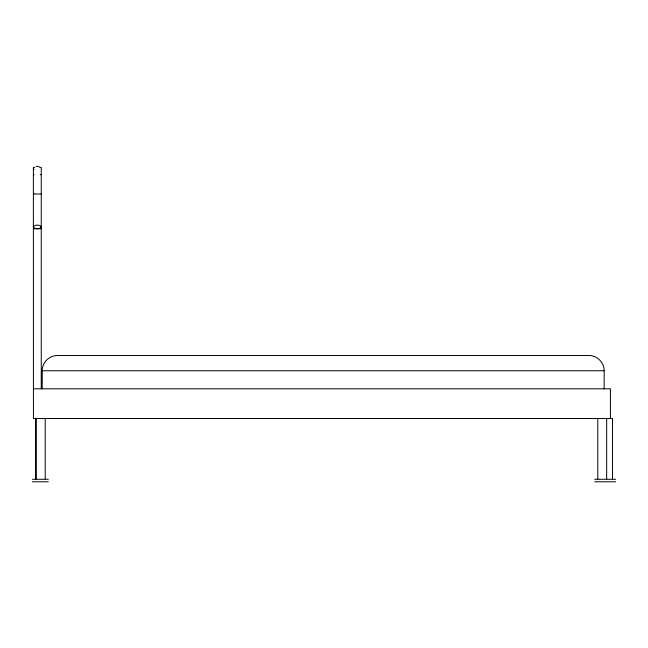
<?xml version="1.0" encoding="UTF-8"?>
<svg xmlns="http://www.w3.org/2000/svg" width="648" height="648" viewBox="0 0 648 648"><rect width="100%" height="100%" fill="white"/><g stroke="black" fill="none" stroke-linecap="round" stroke-linejoin="round"><path stroke-width="0.97" d="M42.217 388.808L42.217 370.753C42.047 362.605 49.313 355.331 57.47 355.509L588.902 355.509C597.059 355.331 604.325 362.605 604.155 370.753L604.155 388.808M36.037 166.325L39.058 166.423M34.725 167.395L33.38 167.395L33.437 418.503L612.498 418.503L612.498 479.285M39.528 167.395L41.261 167.395L41.261 388.808M33.38 174.636L34.044 174.636M40.297 174.636L41.261 174.636M33.38 193.574L34.044 193.574M33.38 194.011L41.261 194.011M33.38 228.72L41.261 228.72M42.217 370.753L604.155 370.753M33.38 388.808L610.432 388.808L610.432 418.503M32.4 479.285L48.325 479.285M594.686 479.285L615.6 479.285M32.4 481.78L48.325 481.78M594.686 481.78L615.6 481.78M34.044 169.509L33.38 168.472M606.666 418.503L606.666 479.285M597.788 418.503L597.788 479.285M45.214 418.503L45.214 479.285M36.337 418.503L36.337 479.285M35.502 418.503L35.502 479.285M33.437 226.598L33.38 227.059C34.952 229.384 39.366 229.287 41.197 227.278L41.261 226.816C39.69 224.492 35.276 224.589 33.437 226.598"/></g></svg>
